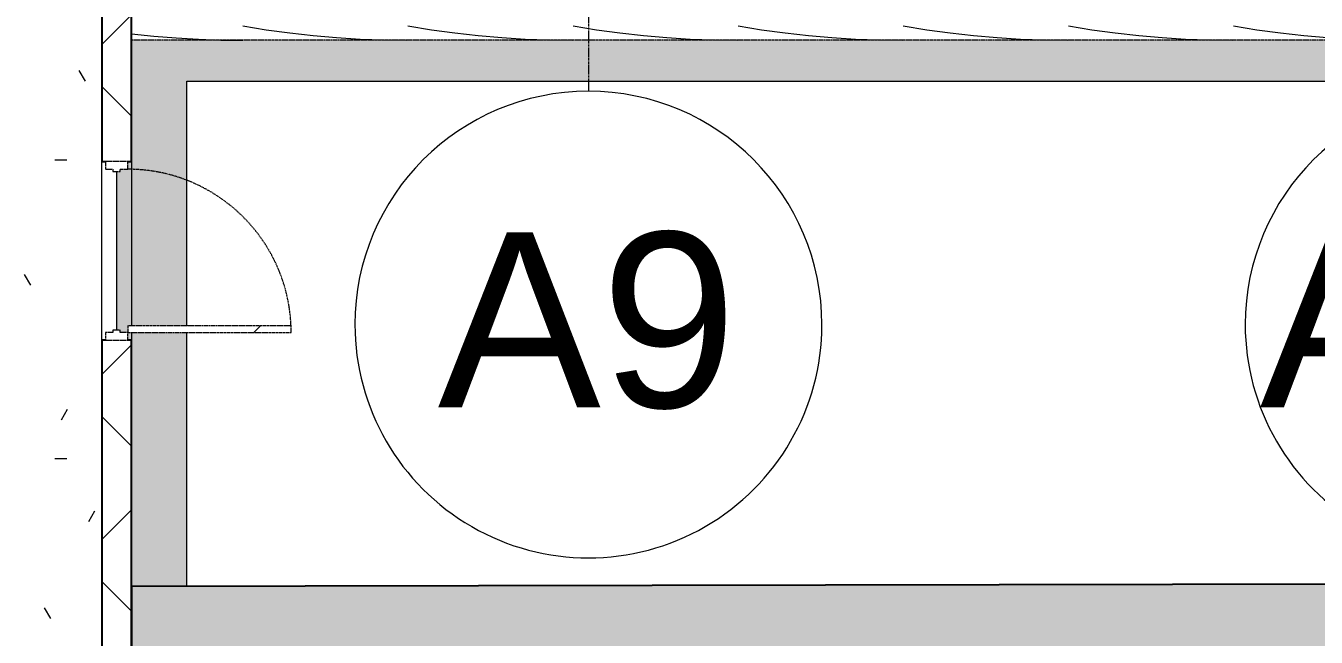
# Model space of a CAD drawing. Header units: inches. Extents: x -4124 to 1943, y 10204 to 12096.
# Drawn here: x -1965.8 to -1634.2, y 10629.3 to 10786.5 of the extents above; entities that cross this region are included whole.
import ezdxf

# ---------------------------------------------------------------- set-up
doc = ezdxf.new("R2010")
doc.units = ezdxf.units.IN
doc.header["$MEASUREMENT"] = 0
doc.linetypes.add('Demolished', pattern=[0.1875, 0.125, -0.0625])
doc.linetypes.add('Grid Line 1_2_', pattern=[0.875, 0.5, -0.125, 0.125, -0.125])
for name, color, linetype, lineweight in [('A-DOOR', 31, 'Continuous', 9), ('A-DOOR-FRAM', 31, 'Continuous', 13), ('A-ROOF', 132, 'Demolished', 9), ('A-ROOF-PATT', 132, 'Demolished', 9), ('A-WALL', 113, 'Continuous', 9), ('A-WALL-PATT', 111, 'Continuous', 13), ('C-BLDG-PADS', 91, 'Continuous', 9), ('S-FNDN', 32, 'Continuous', 9), ('S-GRID', 1, 'Continuous', 9), ('S-GRID-IDEN', 1, 'Continuous', 9)]:
    doc.layers.add(name, color=color, linetype=linetype, lineweight=lineweight)
doc.styles.add('Arial', font='arial.ttf', dxfattribs={"height": 45})

# ---------------------------------------------------------------- blocks, each defined once
blk = doc.blocks.new('Door-Passage-Single-Flush - 42_ x 84_-1396077-DEMO PLAN - 1ST FLOOR')
at = {"layer": 'A-DOOR', "linetype": 'Demolished'}
h = blk.add_hatch(dxfattribs=at)
h.set_pattern_fill('FP_12', color=20, style=0, pattern_type=2)
h.set_pattern_definition([(135, (10728.645, 1942.64), (-21.2132, -21.2132), [])])
h.paths.add_polyline_path([(21, 4.0625), (21, 45.0625), (19.25, 45.0625), (19.25, 3.0625), (21, 3.0625)], flags=0)
at = {"layer": 'A-DOOR', "color": 1, "linetype": 'Demolished', "lineweight": 15}
for p, q in [((21, 45.0625), (19.25, 45.0625)), ((19.25, 45.0625), (19.25, 3.0625)), ((21, 3.0625), (21, 45.0625)), ((19.25, 3.0625), (21, 3.0625))]:
    blk.add_line(p, q, dxfattribs=at)
at = {"layer": 'A-DOOR', "color": 10, "linetype": 'Demolished'}
blk.add_arc((21, 3.0625), 42, 90, 180, dxfattribs=at)
at = {"layer": 'A-DOOR-FRAM', "color": 1, "linetype": 'Demolished', "lineweight": 15}
for p, q in [((-21, 3.0625), (-23, 3.0625)), ((-23, 3.0625), (-23, -2.6875)), ((-21, 1.125), (-21, 3.0625)), ((-20.375, 1.125), (-21, 1.125)), ((-20.375, -0.75), (-20.375, 1.125)), ((21, 1.125), (20.375, 1.125)), ((20.375, 1.125), (20.375, -0.75)), ((21, 3.0625), (21, 1.125)), ((23, 3.0625), (21, 3.0625)), ((23, -2.6875), (23, 3.0625)), ((-23, -2.6875), (-21, -2.6875)), ((-21, -2.6875), (-21, -0.75)), ((-21, -0.75), (-20.375, -0.75)), ((20.375, -0.75), (21, -0.75)), ((21, -0.75), (21, -2.6875)), ((21, -2.6875), (23, -2.6875))]:
    blk.add_line(p, q, dxfattribs=at)
blk = doc.blocks.new('FP_18-DEMO PLAN - 1ST FLOOR')
at = {"layer": 'A-ROOF', "color": 10}
blk.add_line((-1938.58, 10782.91), (-1585.45, 10782.91), dxfattribs=at)
at = {"layer": 'A-ROOF-PATT', "color": 20, "linetype": 'Continuous'}
for p, q in [((-1910.02, 10786.49), (-1903.99, 10785.53)), ((-1867.59, 10786.49), (-1861.56, 10785.53)), ((-1825.16, 10786.49), (-1819.14, 10785.53)), ((-1782.74, 10786.49), (-1776.71, 10785.53)), ((-1740.31, 10786.49), (-1734.28, 10785.53)), ((-1697.88, 10786.49), (-1691.86, 10785.53)), ((-1655.46, 10786.49), (-1649.43, 10785.53)), ((-1938.58, 10784.5), (-1932.85, 10783.9)), ((-1932.85, 10783.9), (-1927.13, 10783.43)), ((-1927.13, 10783.43), (-1921.41, 10783.09)), ((-1921.41, 10783.09), (-1915.68, 10782.88)), ((-1915.68, 10782.88), (-1909.96, 10782.8)), ((-1903.99, 10785.53), (-1897.96, 10784.72)), ((-1897.96, 10784.72), (-1891.94, 10784.05)), ((-1891.94, 10784.05), (-1885.91, 10783.52)), ((-1885.91, 10783.52), (-1879.88, 10783.14)), ((-1879.88, 10783.14), (-1873.86, 10782.9)), ((-1873.86, 10782.9), (-1867.83, 10782.8)), ((-1861.56, 10785.53), (-1855.54, 10784.72)), ((-1855.54, 10784.72), (-1849.51, 10784.05)), ((-1849.51, 10784.05), (-1843.48, 10783.52)), ((-1843.48, 10783.52), (-1837.46, 10783.14)), ((-1837.46, 10783.14), (-1831.43, 10782.9)), ((-1831.43, 10782.9), (-1825.41, 10782.8)), ((-1819.14, 10785.53), (-1813.11, 10784.72)), ((-1813.11, 10784.72), (-1807.08, 10784.05)), ((-1807.08, 10784.05), (-1801.06, 10783.52)), ((-1801.06, 10783.52), (-1795.03, 10783.14)), ((-1795.03, 10783.14), (-1789.01, 10782.9)), ((-1789.01, 10782.9), (-1782.98, 10782.8)), ((-1776.71, 10785.53), (-1770.68, 10784.72)), ((-1770.68, 10784.72), (-1764.66, 10784.05)), ((-1764.66, 10784.05), (-1758.63, 10783.52)), ((-1758.63, 10783.52), (-1752.61, 10783.14)), ((-1752.61, 10783.14), (-1746.58, 10782.9)), ((-1746.58, 10782.9), (-1740.55, 10782.8)), ((-1734.28, 10785.53), (-1728.26, 10784.72)), ((-1728.26, 10784.72), (-1722.23, 10784.05)), ((-1722.23, 10784.05), (-1716.21, 10783.52)), ((-1716.21, 10783.52), (-1710.18, 10783.14)), ((-1710.18, 10783.14), (-1704.15, 10782.9)), ((-1704.15, 10782.9), (-1698.13, 10782.8)), ((-1691.86, 10785.53), (-1685.83, 10784.72)), ((-1685.83, 10784.72), (-1679.81, 10784.05)), ((-1679.81, 10784.05), (-1673.78, 10783.52)), ((-1673.78, 10783.52), (-1667.75, 10783.14)), ((-1667.75, 10783.14), (-1661.73, 10782.9)), ((-1661.73, 10782.9), (-1655.7, 10782.8)), ((-1649.43, 10785.53), (-1643.41, 10784.72)), ((-1643.41, 10784.72), (-1637.38, 10784.05)), ((-1637.38, 10784.05), (-1631.35, 10783.52))]:
    blk.add_line(p, q, dxfattribs=at)
blk = doc.blocks.new('Walls 1 - Walls 1-1277454-DEMO PLAN - 1ST FLOOR')
at = {"layer": 'A-ROOF', "linetype": 'Continuous'}
blk.add_hatch(color=161, dxfattribs=at).paths.add_polyline_path([(-1448.32, 10380.08), (-1448.32, 11927.42), (-1956.88, 11927.42), (-1956.83, 11915.82), (-1585.45, 11918.85), (-1585.45, 11774.15), (-1577.83, 11774.15), (-1577.83, 10643.01), (-1938.58, 10642.37), (-1938.58, 10381.41), (-1577.83, 10380.43)], flags=0)
at = {"layer": 'A-ROOF', "linetype": 'Continuous', "lineweight": 25}
for p, q in [((-1577.83, 10643.01), (-1938.58, 10642.37)), ((-1938.58, 10642.37), (-1938.58, 10381.41))]:
    blk.add_line(p, q, dxfattribs=at)
blk = doc.blocks.new('Grid - Grid Head - Circle-50561-DEMO PLAN - 1ST FLOOR')
at = {"layer": 'S-GRID-IDEN'}
for start, end in [(360, 180), (180, 360)]:
    blk.add_arc((0, 0), 0.25, start, end, dxfattribs=at)

msp = doc.modelspace()

# ---------------------------------------------------------------- hatches: boundary and pattern name
at = {"layer": 'A-WALL'}
h = msp.add_hatch(color=254, dxfattribs=at)
h.paths.add_polyline_path([(-1938.58, 10705.65), (-1938.58, 10707.65), (-1939.58, 10707.65), (-1939.58, 10705.65)], flags=0)
h.paths.add_polyline_path([(-1941.52, 10707.65), (-1939.58, 10707.65), (-1939.58, 10709.4), (-1938.58, 10709.4), (-1938.58, 10751.65), (-1939.58, 10751.65), (-1939.58, 10749.65), (-1941.52, 10749.65), (-1941.52, 10749.02), (-1942.39, 10749.02), (-1942.39, 10708.27), (-1941.52, 10708.27)], flags=0)
at = {"layer": 'A-WALL-PATT', "lineweight": 9}
h = msp.add_hatch(dxfattribs=at)
h.set_pattern_fill('FP_1', style=0, pattern_type=2)
h.set_pattern_definition([(45, (0, 0), (-21.2132, 21.2132), []), (135, (0, 0), (-21.2132, -21.2132), [])])
h.paths.add_polyline_path([(-1946.2, 10386.77), (-1938.58, 10386.77), (-1938.58, 10705.65), (-1946.2, 10705.65), (-1946.2, 10390.58)], flags=0)
h.paths.add_polyline_path([(-1939.58, 10751.65), (-1938.58, 10751.65), (-1938.59, 10793.9), (-1939.95, 10793.9), (-1940.58, 10793.63), (-1942.39, 10793.4), (-1944.2, 10793.63), (-1944.83, 10793.9), (-1946.2, 10793.9), (-1946.2, 10751.65), (-1941.52, 10751.65)], flags=0)
at = {"layer": 'C-BLDG-PADS'}
h = msp.add_hatch(dxfattribs=at)
h.set_pattern_fill('FP_34', style=0, pattern_type=2)
h.set_pattern_definition([(0, (0, 0), (76.8, 19.2), [3.168, -54.432, 3.168, -54.432, -307.2]), (0, (0, 0), (76.8, 19.2), [-115.2, 3.168, -112.032, 3.168, -54.432, -134.4]), (0, (0, 0), (76.8, 19.2), [-288, 3.168, -35.232, 3.168, -92.832]), (120, (28.8, 9.6), (-55.027688, 56.91075), [3.168, -54.432, 3.168, -54.432, -307.2]), (120, (28.8, 9.6), (-55.027688, 56.91075), [-115.2, 3.168, -112.032, 3.168, -54.432, -134.4]), (120, (28.8, 9.6), (-55.027688, 56.91075), [-288, 3.168, -35.232, 3.168, -92.832]), (240, (38.4, 48), (-21.772312, -76.11075), [3.168, -54.432, 3.168, -54.432, -307.2]), (240, (38.4, 48), (-21.772312, -76.11075), [-115.2, 3.168, -112.032, 3.168, -54.432, -134.4]), (240, (38.4, 48), (-21.772312, -76.11075), [-288, 3.168, -35.232, 3.168, -92.832])])
h.paths.add_polyline_path([(-2335.2, 10394.4), (-2143.2, 10394.4), (-2143.2, 10404.4), (-2120.2, 10404.4), (-2120.2, 10394.4), (-1946.2, 10394.4), (-1946.2, 10705.65), (-1945.33, 10705.65), (-1945.33, 10707.65), (-1943.39, 10707.65), (-1943.39, 10708.27), (-1942.39, 10708.27), (-1942.39, 10749.02), (-1943.39, 10749.02), (-1943.39, 10749.65), (-1945.33, 10749.65), (-1945.33, 10751.65), (-1946.2, 10751.65), (-1946.2, 10793.9), (-1944.83, 10793.9), (-1946.2, 10794.57), (-1947.34, 10795.45), (-1948.45, 10796.9), (-1949.15, 10798.58), (-1949.39, 10800.4), (-2090.2, 10800.4), (-2090.44, 10798.58), (-2091.14, 10796.9), (-2092.25, 10795.45), (-2093.7, 10794.33), (-2095.39, 10793.63), (-2097.2, 10793.4), (-2099.01, 10793.63), (-2100.7, 10794.33), (-2102.15, 10795.45), (-2103.27, 10796.9), (-2103.96, 10798.58), (-2104.2, 10800.4), (-2246.2, 10800.4), (-2246.44, 10798.58), (-2247.14, 10796.9), (-2248.25, 10795.45), (-2249.7, 10794.33), (-2251.39, 10793.63), (-2253.2, 10793.4), (-2255.01, 10793.63), (-2256.7, 10794.33), (-2258.15, 10795.45), (-2259.27, 10796.9), (-2259.96, 10798.58), (-2260.2, 10800.4), (-2402.2, 10800.4), (-2402.44, 10798.58), (-2403.14, 10796.9), (-2404.25, 10795.45), (-2405.7, 10794.33), (-2407.39, 10793.63), (-2409.2, 10793.4), (-2411.01, 10793.63), (-2412.7, 10794.33), (-2414.15, 10795.45), (-2415.27, 10796.9), (-2415.96, 10798.58), (-2416.2, 10800.4), (-2558.2, 10800.4), (-2558.44, 10798.58), (-2559.14, 10796.9), (-2560.25, 10795.45), (-2561.7, 10794.33), (-2563.39, 10793.63), (-2565.2, 10793.4), (-2567.01, 10793.63), (-2568.7, 10794.33), (-2570.15, 10795.45), (-2571.27, 10796.9), (-2571.96, 10798.58), (-2572.2, 10800.4), (-2714.2, 10800.4), (-2714.44, 10798.58), (-2715.14, 10796.9), (-2716.25, 10795.45), (-2717.7, 10794.33), (-2719.39, 10793.63), (-2721.2, 10793.4), (-2723.01, 10793.63), (-2724.7, 10794.33), (-2726.15, 10795.45), (-2727.27, 10796.9), (-2727.96, 10798.58), (-2728.2, 10800.4), (-2870.2, 10800.4), (-2870.44, 10798.58), (-2871.14, 10796.9), (-2872.25, 10795.45), (-2873.7, 10794.33), (-2875.39, 10793.63), (-2877.2, 10793.4), (-2879.01, 10793.63), (-2880.7, 10794.33), (-2882.15, 10795.45), (-2883.27, 10796.9), (-2883.96, 10798.58), (-2884.2, 10800.4), (-3023.02, 10800.4), (-3023.25, 10798.58), (-3023.95, 10796.9), (-3025.35, 10795.23), (-3026.9, 10794.17), (-3028.2, 10793.63), (-3030.02, 10793.4), (-3031.83, 10793.63), (-3033.83, 10794.42), (-3033.83, 10794.17), (-3034.58, 10794.17), (-3034.58, 10780.21), (-3038.39, 10780.21), (-3038.39, 10694.21), (-3034.58, 10694.21), (-3034.58, 10685.21), (-3035.45, 10685.21), (-3035.45, 10683.21), (-3037.39, 10683.21), (-3037.39, 10682.58), (-3038.39, 10682.58), (-3038.39, 10647.83), (-3037.39, 10647.83), (-3037.39, 10647.21), (-3035.45, 10647.21), (-3035.45, 10645.21), (-3034.58, 10645.21), (-3034.58, 10631.4), (-3201.2, 10631.4), (-3201.2, 10394.4), (-3003.2, 10394.4), (-3003.2, 10404.4), (-2980.2, 10404.4), (-2980.2, 10394.4), (-2788.2, 10394.4), (-2788.2, 10404.4), (-2765.2, 10404.4), (-2765.2, 10394.4), (-2573.2, 10394.4), (-2573.2, 10404.4), (-2550.2, 10404.4), (-2550.2, 10394.4), (-2358.2, 10394.4), (-2358.2, 10404.4), (-2335.2, 10404.4)], flags=0)
h.paths.add_polyline_path([(-3032.29, 10691.93), (-3032.88, 10691.93), (-3032.88, 10692.93), (-3030.15, 10692.93), (-3030.15, 10691.93), (-3032.23, 10691.93)], flags=0)
h.paths.add_polyline_path([(-3034.23, 10693.21), (-3034.16, 10781.21), (-3032.23, 10781.21), (-3032.29, 10693.21), (-3034.16, 10693.21)], flags=0)
h.paths.add_polyline_path([(-3032.23, 10781.49), (-3032.88, 10781.49), (-3032.88, 10782.49), (-3030.15, 10782.49), (-3030.15, 10781.49), (-3032.15, 10781.49)], flags=0)
at = {"layer": 'S-FNDN'}
h = msp.add_hatch(color=7, dxfattribs=at)
h.paths.add_polyline_path([(-1938.58, 10372.58), (-1924.39, 10372.58), (-1924.39, 10381.37), (-1938.58, 10381.41), (-1938.58, 10386.77), (-1960.39, 10386.77), (-1960.39, 10372.58)], flags=0)
h.paths.add_polyline_path([(-1938.58, 10642.37), (-1924.39, 10642.4), (-1924.39, 10707.65), (-1938.58, 10707.65), (-1938.58, 10643.01)], flags=0)
h.paths.add_polyline_path([(-1930.61, 10709.4), (-1924.39, 10709.4), (-1924.39, 10782.95), (-1938.58, 10782.95), (-1938.58, 10709.4)], flags=0)
msp.add_hatch(color=254, dxfattribs=at).paths.add_polyline_path([(-1782.81, 10772.27), (-1599.64, 10772.27), (-1599.64, 10782.95), (-1924.39, 10782.95), (-1924.39, 10772.27)], flags=0)

# ---------------------------------------------------------------- linework, layer by layer
at = {"layer": 'A-WALL', "lineweight": 25}
for p, q in [((-1946.2, 10793.9), (-1946.2, 10751.65)), ((-1938.58, 10751.65), (-1938.58, 10793.9)), ((-1946.2, 10751.65), (-1945.33, 10751.65)), ((-1939.58, 10751.65), (-1938.58, 10751.65)), ((-1945.33, 10705.65), (-1946.2, 10705.65)), ((-1946.2, 10705.65), (-1946.2, 10394.4)), ((-1938.58, 10705.65), (-1939.58, 10705.65)), ((-1938.58, 10386.77), (-1938.58, 10705.65))]:
    msp.add_line(p, q, dxfattribs=at)
at = {"layer": 'A-WALL'}
for p, q in [((-1946.2, 10705.65), (-1946.2, 10751.65)), ((-1938.58, 10751.65), (-1938.58, 10709.4)), ((-1938.58, 10707.65), (-1938.58, 10705.65))]:
    msp.add_line(p, q, dxfattribs=at)
at = {"layer": 'C-BLDG-PADS'}
msp.add_line((-1942.39, 10708.27), (-1942.39, 10749.02), dxfattribs=at)
at = {"layer": 'S-FNDN'}
for p, q in [((-1924.39, 10709.4), (-1924.39, 10772.27)), ((-1924.39, 10772.27), (-1599.64, 10772.27)), ((-1924.39, 10642.4), (-1924.39, 10707.65))]:
    msp.add_line(p, q, dxfattribs=at)
at = {"layer": 'S-GRID', "linetype": 'Grid Line 1_2_'}
msp.add_line((-1821.2, 11973.42), (-1821.2, 10769.7), dxfattribs=at)

# ---------------------------------------------------------------- block references
at = {"layer": 'A-DOOR', "color": 10, "linetype": 'Demolished', "rotation": 269.9999999999994}
msp.add_blockref('Door-Passage-Single-Flush - 42_ x 84_-1396077-DEMO PLAN - 1ST FLOOR', (-1942.64, 10728.65), dxfattribs=at)
at = {"layer": 'A-ROOF', "linetype": 'Continuous'}
msp.add_blockref('Walls 1 - Walls 1-1277454-DEMO PLAN - 1ST FLOOR', (0, 0), dxfattribs=at)
at = {"layer": 'A-ROOF', "color": 10}
msp.add_blockref('FP_18-DEMO PLAN - 1ST FLOOR', (0, 0), dxfattribs=at)
at = {"layer": 'S-GRID-IDEN', "xscale": 239.9999999999998, "yscale": 239.9999999999998, "zscale": 239.9999999999998, "rotation": 180}
for p in [(-1821.2, 10709.7), (-1592.45, 10709.7)]:
    msp.add_blockref('Grid - Grid Head - Circle-50561-DEMO PLAN - 1ST FLOOR', p, dxfattribs=at)

# ---------------------------------------------------------------- texts
at = {"layer": 'S-GRID-IDEN', "char_height": 45, "attachment_point": 1, "style": 'Arial'}
for s, insert, width in [('A9', (-1859.93, 10733.4), 93.1725), ('A10', (-1648.71, 10733.4), 135.5925)]:
    msp.add_mtext(s, dxfattribs=dict(at, insert=insert, width=width))

doc.saveas('drawing.dxf')
